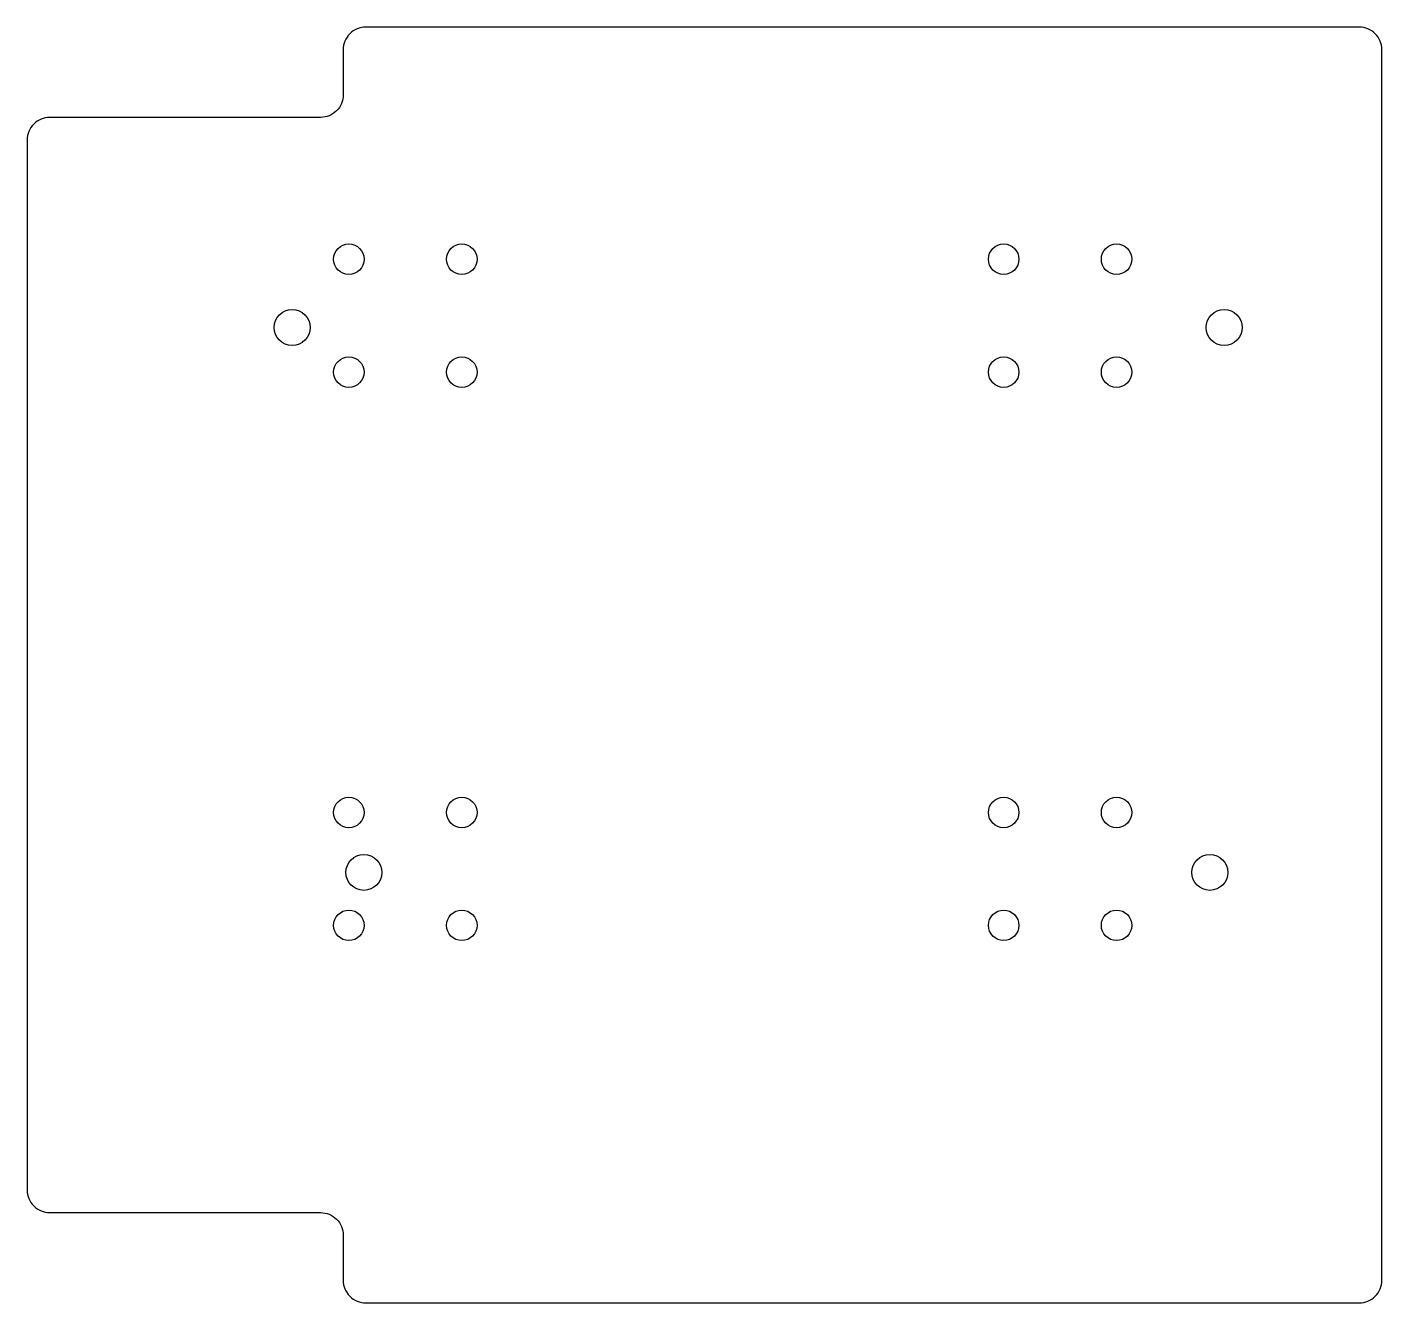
# Model space of a CAD drawing. Header units: millimetres. Extents: x -60 to 60, y -56 to 57.
import ezdxf

# ---------------------------------------------------------------- set-up
doc = ezdxf.new("R2010")
doc.units = ezdxf.units.MM

msp = doc.modelspace()

# ---------------------------------------------------------------- linework, layer by layer
msp.add_lwpolyline([(58, -56.5, 0.414214), (60, -54.5), (60, 54.5, 0.414214), (58, 56.5), (-30, 56.5, 0.414214), (-32, 54.5), (-32, 50.5, -0.414214), (-34, 48.5), (-58, 48.5, 0.414214), (-60, 46.5), (-60, -46.5, 0.414214), (-58, -48.5), (-34, -48.5, -0.414214), (-32, -50.5), (-32, -54.5, 0.414214), (-30, -56.5)], format="xyb", close=True)
for centre, radius in [((-31.5, 35.94), 1.35), ((-21.5, 35.94), 1.35), ((26.5, 35.94), 1.35), ((36.5, 35.94), 1.35), ((-36.52, 29.89), 1.59), ((46.03, 29.89), 1.59), ((-31.5, 25.94), 1.35), ((-21.5, 25.94), 1.35), ((26.5, 25.94), 1.35), ((36.5, 25.94), 1.35), ((-31.5, -13.06), 1.35), ((-21.5, -13.06), 1.35), ((26.5, -13.06), 1.35), ((36.5, -13.06), 1.35), ((-30.17, -18.37), 1.59), ((44.76, -18.37), 1.59), ((-31.5, -23.06), 1.35), ((-21.5, -23.06), 1.35), ((26.5, -23.06), 1.35), ((36.5, -23.06), 1.35)]:
    msp.add_circle(centre, radius)

doc.saveas('drawing.dxf')
